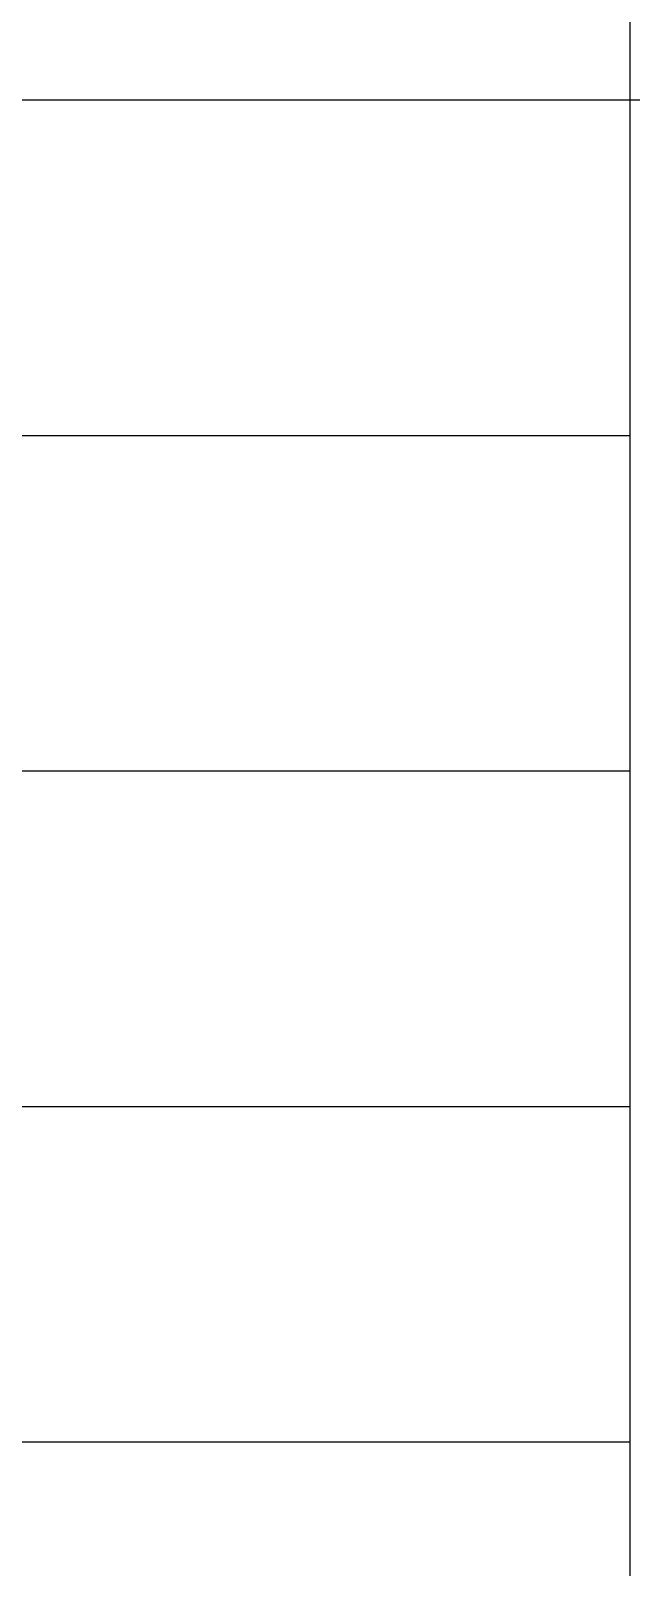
# Model space of a CAD drawing. Header units: millimetres. Extents: x 1177285 to 1225570, y -905119 to -683091.
# Drawn here: x 1211508 to 1212447, y -838754 to -836349 of the extents above; entities that cross this region are included whole.
import ezdxf

# ---------------------------------------------------------------- set-up
doc = ezdxf.new("R2010")
doc.units = ezdxf.units.MM

# ---------------------------------------------------------------- blocks, each defined once
blk = doc.blocks.new('ntnntyht')
at = {"lineweight": 25, "ltscale": 15}
for p, q in [((1990506.7, -44360.9), (1990506.7, -50106.1)), ((1983723.2, -46968.9), (1990506.7, -46968.9)), ((1990506.7, -46968.9), (2003044.1, -46968.9)), ((1983723.2, -47491.3), (1990506.7, -47491.3)), ((1983723.2, -48013.7), (1990506.7, -48013.7)), ((1983723.2, -48536.2), (1990506.7, -48536.2)), ((1983723.2, -49058.6), (1990506.7, -49058.6))]:
    blk.add_line(p, q, dxfattribs=at)

msp = doc.modelspace()

# ---------------------------------------------------------------- block references
at = {"color": 3, "xscale": 1.004925508461463, "yscale": 1.004925508461463, "zscale": 1.004925508461463}
msp.add_blockref('ntnntyht', (-787866.274, -789257.085), dxfattribs=at)

doc.saveas('drawing.dxf')
